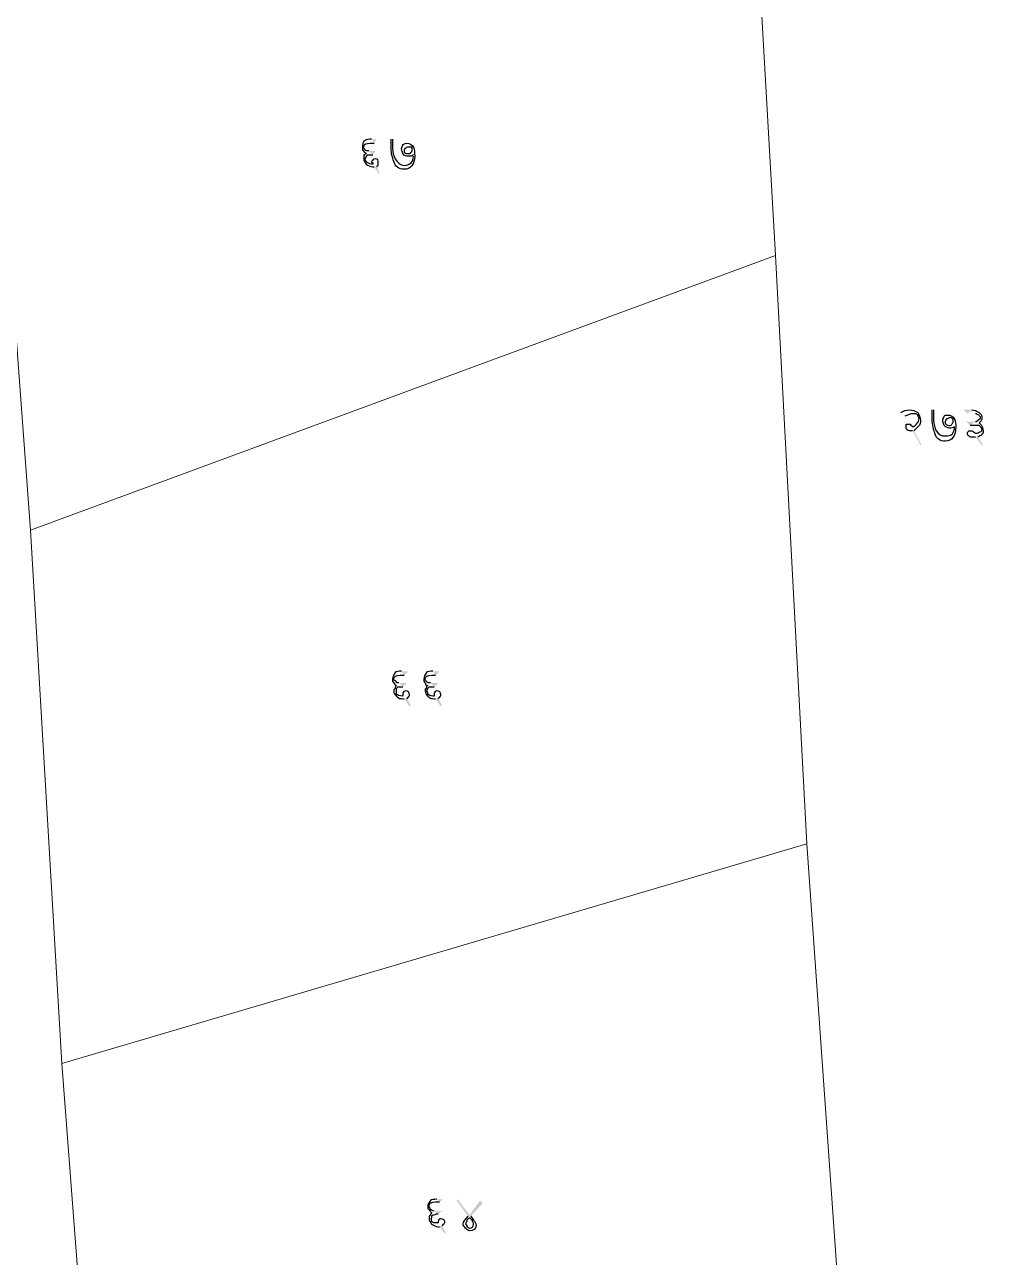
# Model space of a CAD drawing. Header units: inches. Extents: x -9985691 to 3643, y -3270716 to 4788.
# Drawn here: x -4982838 to -4982210, y -3259019 to -3258233 of the extents above; entities that cross this region are included whole.
import ezdxf

# ---------------------------------------------------------------- set-up
doc = ezdxf.new("R2010")
doc.units = ezdxf.units.IN
doc.header["$LTSCALE"] = 2
doc.header["$MEASUREMENT"] = 0
doc.layers.add('PDF_Geometry', color=7, linetype='CONTINUOUS')
doc.layers.add('PDF_Solid Fills', color=7, linetype='CONTINUOUS')

msp = doc.modelspace()

# ---------------------------------------------------------------- hatches: boundary and pattern name
at = {"layer": 'PDF_Solid Fills', "transparency": 33554559}
h = msp.add_hatch(color=256, dxfattribs=at)
h.paths.add_polyline_path([(-4982615.26, -3258308.82), (-4982613.6, -3258306.32), (-4982616.93, -3258306.32)], flags=0)
h.paths.add_polyline_path([(-4982615.26, -3258323.82), (-4982611.93, -3258328.82), (-4982611.93, -3258327.98), (-4982613.6, -3258323.82)], flags=0)
h.paths.add_polyline_path([(-4982616.1, -3258316.32), (-4982614.43, -3258313.82), (-4982618.6, -3258313.82)], flags=0)
h.paths.add_polyline_path([(-4982604.43, -3258306.32), (-4982603.6, -3258306.32)], flags=0)
h.paths.add_polyline_path([(-4982590.26, -3258317.15), (-4982590.26, -3258316.32)], flags=0)
h = msp.add_hatch(color=256, dxfattribs=at)
h.paths.add_polyline_path([(-4982276.93, -3258482.98), (-4982279.43, -3258480.48)], flags=0)
h.paths.add_polyline_path([(-4982271.1, -3258492.15), (-4982266.1, -3258501.32), (-4982266.93, -3258501.32), (-4982271.93, -3258492.15)], flags=0)
h.paths.add_polyline_path([(-4982259.43, -3258478.82), (-4982258.6, -3258478.82)], flags=0)
h.paths.add_polyline_path([(-4982245.26, -3258489.65), (-4982245.26, -3258489.65)], flags=0)
h.paths.add_polyline_path([(-4982236.93, -3258481.32), (-4982239.43, -3258478.82), (-4982234.43, -3258478.82)], flags=0)
h.paths.add_polyline_path([(-4982230.26, -3258496.32), (-4982226.93, -3258501.32), (-4982227.76, -3258501.32), (-4982231.93, -3258496.32)], flags=0)
h.paths.add_polyline_path([(-4982235.26, -3258488.82), (-4982237.76, -3258486.32), (-4982231.93, -3258486.32)], flags=0)
h = msp.add_hatch(color=256, dxfattribs=at)
h.paths.add_polyline_path([(-4982596.1, -3258647.98), (-4982593.6, -3258645.48), (-4982597.77, -3258645.48)], flags=0)
h.paths.add_polyline_path([(-4982596.1, -3258662.98), (-4982592.77, -3258667.98), (-4982591.93, -3258667.15), (-4982594.43, -3258662.98)], flags=0)
h.paths.add_polyline_path([(-4982596.93, -3258655.48), (-4982594.43, -3258652.98), (-4982599.43, -3258652.98)], flags=0)
h.paths.add_polyline_path([(-4982576.1, -3258647.98), (-4982573.6, -3258645.48), (-4982577.77, -3258645.48)], flags=0)
h.paths.add_polyline_path([(-4982576.1, -3258662.98), (-4982572.77, -3258667.98), (-4982571.93, -3258667.15), (-4982574.43, -3258662.98)], flags=0)
h.paths.add_polyline_path([(-4982576.93, -3258655.48), (-4982574.43, -3258652.98), (-4982579.43, -3258652.98)], flags=0)
h = msp.add_hatch(color=256, dxfattribs=at)
h.paths.add_polyline_path([(-4982573.6, -3258983.82), (-4982571.1, -3258982.15), (-4982575.27, -3258982.15)], flags=0)
h.paths.add_polyline_path([(-4982573.6, -3258999.65), (-4982570.26, -3259003.82), (-4982569.43, -3259003.82), (-4982571.93, -3258998.82)], flags=0)
h.paths.add_polyline_path([(-4982574.43, -3258991.32), (-4982571.93, -3258989.65), (-4982576.93, -3258989.65)], flags=0)
h.paths.add_polyline_path([(-4982555.26, -3258992.98), (-4982562.76, -3258982.98), (-4982561.93, -3258982.15), (-4982554.43, -3258992.15), (-4982547.76, -3258982.98), (-4982546.1, -3258984.65), (-4982553.6, -3258992.98)], flags=0)

# ---------------------------------------------------------------- linework, layer by layer
at = {"layer": 'PDF_Geometry', "lineweight": 9}
for points in [[(-4982184.43, -3258020.48), (-4982159.43, -3258350.48), (-4982134.43, -3258750.48), (-4982124.43, -3258745.48), (-4981774.43, -3258600.48), (-4981799.43, -3258740.48), (-4981769.43, -3258820.48), (-4982084.43, -3258950.48), (-4982069.43, -3259200.48), (-4982084.43, -3259210.48), (-4982229.43, -3259310.48), (-4982304.43, -3259440.48), (-4982309.43, -3259345.48), (-4982309.43, -3259180.48), (-4982339.43, -3258755.48), (-4982359.43, -3258380.48), (-4982379.43, -3258030.48), (-4982464.43, -3257705.48), (-4982254.43, -3257625.48)], [(-4982184.43, -3258020.48), (-4982159.43, -3258350.48), (-4982134.43, -3258750.48), (-4982124.43, -3258745.48), (-4981774.43, -3258600.48), (-4981799.43, -3258740.48), (-4981769.43, -3258820.48), (-4982084.43, -3258950.48), (-4982069.43, -3259200.48), (-4982084.43, -3259210.48), (-4982229.43, -3259310.48), (-4982304.43, -3259440.48), (-4982309.43, -3259345.48), (-4982309.43, -3259180.48), (-4982339.43, -3258755.48), (-4982359.43, -3258380.48), (-4982379.43, -3258030.48), (-4982464.43, -3257705.48), (-4982254.43, -3257625.48)], [(-4982359.43, -3258380.48), (-4982834.43, -3258555.48), (-4982844.43, -3258420.48), (-4982854.43, -3258255.48), (-4982859.43, -3258220.48), (-4982379.43, -3258030.48)], [(-4982359.43, -3258380.48), (-4982834.43, -3258555.48), (-4982844.43, -3258420.48), (-4982854.43, -3258255.48), (-4982859.43, -3258220.48), (-4982379.43, -3258030.48)], [(-4982339.43, -3258755.48), (-4982814.43, -3258895.48), (-4982834.43, -3258555.48), (-4982359.43, -3258380.48)], [(-4982339.43, -3258755.48), (-4982814.43, -3258895.48), (-4982834.43, -3258555.48), (-4982359.43, -3258380.48)], [(-4982829.43, -3259280.48), (-4982799.43, -3259090.48), (-4982814.43, -3258895.48), (-4982339.43, -3258755.48), (-4982309.43, -3259180.48)], [(-4982829.43, -3259280.48), (-4982799.43, -3259090.48), (-4982814.43, -3258895.48), (-4982339.43, -3258755.48), (-4982309.43, -3259180.48)]]:
    msp.add_lwpolyline(points, close=True, dxfattribs=at)
msp.add_lwpolyline([(-4982844.43, -3258420.48), (-4982834.43, -3258555.48), (-4982814.43, -3258895.48), (-4982799.43, -3259090.48), (-4982829.43, -3259280.48), (-4983024.43, -3259340.48)], dxfattribs=at)
msp.add_lwpolyline([(-4982844.43, -3258420.48), (-4982834.43, -3258555.48), (-4982814.43, -3258895.48), (-4982799.43, -3259090.48), (-4982829.43, -3259280.48), (-4983024.43, -3259340.48)], dxfattribs=at)
at = {"layer": 'PDF_Geometry', "lineweight": 25}
for points in [[(-4982621.1, -3258307.15), (-4982622.76, -3258307.98), (-4982622.76, -3258309.65), (-4982622.76, -3258311.32)], [(-4982621.93, -3258310.48), (-4982621.93, -3258309.65), (-4982620.26, -3258308.82), (-4982617.76, -3258308.82)], [(-4982621.1, -3258312.98), (-4982621.93, -3258312.15), (-4982621.93, -3258311.32), (-4982621.93, -3258310.48)], [(-4982616.93, -3258306.32), (-4982618.6, -3258306.32), (-4982620.26, -3258306.32), (-4982621.1, -3258307.15)], [(-4982617.76, -3258308.82), (-4982617.76, -3258308.82), (-4982616.93, -3258308.82), (-4982616.93, -3258308.82)], [(-4982616.93, -3258308.82), (-4982616.1, -3258308.82), (-4982616.1, -3258308.82), (-4982615.26, -3258308.82)], [(-4982604.43, -3258312.15), (-4982604.43, -3258310.48), (-4982604.43, -3258307.98), (-4982604.43, -3258306.32)], [(-4982603.6, -3258306.32), (-4982603.6, -3258307.15), (-4982603.6, -3258307.98), (-4982603.6, -3258308.82)], [(-4982603.6, -3258308.82), (-4982603.6, -3258310.48), (-4982603.6, -3258311.32), (-4982603.6, -3258312.15)], [(-4982597.77, -3258312.15), (-4982597.77, -3258311.32), (-4982596.93, -3258310.48), (-4982596.93, -3258309.65)], [(-4982596.93, -3258309.65), (-4982596.1, -3258309.65), (-4982596.1, -3258308.82), (-4982594.43, -3258308.82)], [(-4982594.43, -3258308.82), (-4982592.77, -3258308.82), (-4982591.1, -3258309.65), (-4982590.26, -3258311.32)], [(-4982622.76, -3258311.32), (-4982622.76, -3258312.15), (-4982622.76, -3258312.98), (-4982621.93, -3258313.82)], [(-4982621.93, -3258313.82), (-4982621.93, -3258314.65), (-4982621.1, -3258314.65), (-4982620.26, -3258315.48)], [(-4982620.26, -3258315.48), (-4982621.1, -3258315.48), (-4982621.1, -3258316.32), (-4982621.93, -3258316.32)], [(-4982621.93, -3258316.32), (-4982621.93, -3258317.15), (-4982621.93, -3258317.98), (-4982621.93, -3258318.82)], [(-4982621.93, -3258318.82), (-4982621.93, -3258320.48), (-4982621.1, -3258321.32), (-4982620.26, -3258322.15)], [(-4982618.6, -3258313.82), (-4982619.43, -3258313.82), (-4982620.26, -3258313.82), (-4982621.1, -3258312.98)], [(-4982621.1, -3258318.82), (-4982620.26, -3258317.98), (-4982620.26, -3258317.15), (-4982619.43, -3258316.32)], [(-4982621.1, -3258319.65), (-4982621.1, -3258319.65), (-4982621.1, -3258318.82), (-4982621.1, -3258318.82)], [(-4982619.43, -3258316.32), (-4982619.43, -3258316.32), (-4982617.76, -3258316.32), (-4982616.1, -3258316.32)], [(-4982614.43, -3258318.82), (-4982616.1, -3258318.82), (-4982616.1, -3258319.65), (-4982616.93, -3258320.48)], [(-4982612.76, -3258321.32), (-4982612.76, -3258319.65), (-4982612.76, -3258318.82), (-4982614.43, -3258318.82)], [(-4982602.77, -3258320.48), (-4982603.6, -3258317.98), (-4982604.43, -3258315.48), (-4982604.43, -3258312.15)], [(-4982603.6, -3258312.15), (-4982603.6, -3258314.65), (-4982602.77, -3258317.15), (-4982601.93, -3258318.82)], [(-4982601.93, -3258318.82), (-4982600.27, -3258321.32), (-4982598.6, -3258322.98), (-4982596.1, -3258322.98)], [(-4982596.93, -3258315.48), (-4982596.93, -3258314.65), (-4982597.77, -3258313.82), (-4982597.77, -3258312.15)], [(-4982593.6, -3258317.15), (-4982594.43, -3258317.15), (-4982596.1, -3258317.15), (-4982596.93, -3258315.48)], [(-4982595.27, -3258312.15), (-4982596.1, -3258312.15), (-4982596.1, -3258312.98), (-4982596.1, -3258313.82)], [(-4982596.1, -3258313.82), (-4982596.1, -3258315.48), (-4982595.27, -3258315.48), (-4982593.6, -3258315.48)], [(-4982589.43, -3258317.15), (-4982589.43, -3258322.15), (-4982591.93, -3258325.48), (-4982596.1, -3258325.48)], [(-4982596.1, -3258322.98), (-4982591.93, -3258322.98), (-4982590.26, -3258320.48), (-4982590.26, -3258317.15)], [(-4982592.77, -3258311.32), (-4982593.6, -3258311.32), (-4982594.43, -3258311.32), (-4982595.27, -3258312.15)], [(-4982593.6, -3258315.48), (-4982592.77, -3258315.48), (-4982591.93, -3258315.48), (-4982591.93, -3258314.65)], [(-4982590.26, -3258316.32), (-4982591.1, -3258317.15), (-4982591.93, -3258317.15), (-4982593.6, -3258317.15)], [(-4982591.1, -3258311.32), (-4982591.93, -3258311.32), (-4982591.93, -3258311.32), (-4982592.77, -3258311.32)], [(-4982591.93, -3258314.65), (-4982591.1, -3258314.65), (-4982591.1, -3258313.82), (-4982591.1, -3258312.98)], [(-4982591.1, -3258312.98), (-4982591.1, -3258312.98), (-4982591.1, -3258312.15), (-4982591.1, -3258311.32)], [(-4982590.26, -3258311.32), (-4982589.43, -3258312.98), (-4982589.43, -3258314.65), (-4982589.43, -3258317.15)], [(-4982620.26, -3258320.48), (-4982620.26, -3258320.48), (-4982620.26, -3258320.48), (-4982621.1, -3258319.65)], [(-4982616.93, -3258322.15), (-4982618.6, -3258322.15), (-4982619.43, -3258321.32), (-4982620.26, -3258320.48)], [(-4982620.26, -3258322.15), (-4982619.43, -3258322.98), (-4982617.76, -3258323.82), (-4982616.1, -3258323.82)], [(-4982616.93, -3258320.48), (-4982616.93, -3258321.32), (-4982616.93, -3258321.32), (-4982616.1, -3258321.32)], [(-4982616.1, -3258322.15), (-4982616.1, -3258322.15), (-4982616.93, -3258322.15), (-4982616.93, -3258322.15)], [(-4982616.1, -3258321.32), (-4982616.1, -3258321.32), (-4982616.1, -3258321.32), (-4982616.1, -3258322.15)], [(-4982616.1, -3258323.82), (-4982616.1, -3258323.82), (-4982615.26, -3258323.82), (-4982615.26, -3258323.82)], [(-4982613.6, -3258323.82), (-4982613.6, -3258322.98), (-4982612.76, -3258322.98), (-4982612.76, -3258322.98)], [(-4982612.76, -3258322.98), (-4982612.76, -3258322.15), (-4982612.76, -3258321.32), (-4982612.76, -3258321.32)], [(-4982596.1, -3258325.48), (-4982599.43, -3258325.48), (-4982601.93, -3258323.82), (-4982602.77, -3258320.48)], [(-4982279.43, -3258480.48), (-4982277.76, -3258479.65), (-4982276.1, -3258478.82), (-4982273.6, -3258478.82)], [(-4982271.93, -3258481.32), (-4982272.76, -3258481.32), (-4982275.26, -3258482.15), (-4982276.93, -3258482.98)], [(-4982273.6, -3258478.82), (-4982271.93, -3258478.82), (-4982270.26, -3258479.65), (-4982268.6, -3258480.48)], [(-4982268.6, -3258482.15), (-4982269.43, -3258481.32), (-4982270.26, -3258481.32), (-4982271.93, -3258481.32)], [(-4982268.6, -3258480.48), (-4982267.76, -3258482.15), (-4982266.93, -3258483.82), (-4982266.93, -3258485.48)], [(-4982267.76, -3258484.65), (-4982267.76, -3258483.82), (-4982268.6, -3258482.98), (-4982268.6, -3258482.15)], [(-4982259.43, -3258484.65), (-4982259.43, -3258482.98), (-4982259.43, -3258481.32), (-4982259.43, -3258478.82)], [(-4982258.6, -3258478.82), (-4982258.6, -3258479.65), (-4982258.6, -3258480.48), (-4982258.6, -3258482.15)], [(-4982258.6, -3258482.15), (-4982258.6, -3258483.82), (-4982258.6, -3258484.65), (-4982258.6, -3258485.48)], [(-4982252.76, -3258485.48), (-4982252.76, -3258484.65), (-4982251.93, -3258483.82), (-4982251.93, -3258482.98)], [(-4982251.93, -3258482.98), (-4982251.1, -3258482.15), (-4982251.1, -3258482.15), (-4982249.43, -3258482.15)], [(-4982247.76, -3258483.82), (-4982248.6, -3258483.82), (-4982249.43, -3258484.65), (-4982250.26, -3258484.65)], [(-4982249.43, -3258482.15), (-4982247.76, -3258482.15), (-4982246.1, -3258482.98), (-4982245.26, -3258484.65)], [(-4982246.1, -3258484.65), (-4982246.93, -3258484.65), (-4982246.93, -3258483.82), (-4982247.76, -3258483.82)], [(-4982234.43, -3258478.82), (-4982232.76, -3258478.82), (-4982231.1, -3258479.65), (-4982229.43, -3258480.48)], [(-4982229.43, -3258482.15), (-4982230.26, -3258482.15), (-4982231.1, -3258481.32), (-4982231.93, -3258481.32)], [(-4982230.26, -3258485.48), (-4982229.43, -3258484.65), (-4982228.6, -3258484.65), (-4982228.6, -3258483.82)], [(-4982229.43, -3258480.48), (-4982228.6, -3258481.32), (-4982227.76, -3258482.15), (-4982227.76, -3258483.82)], [(-4982228.6, -3258483.82), (-4982228.6, -3258482.98), (-4982229.43, -3258482.98), (-4982229.43, -3258482.15)], [(-4982227.76, -3258483.82), (-4982227.76, -3258485.48), (-4982228.6, -3258486.32), (-4982229.43, -3258487.15)], [(-4982276.1, -3258489.65), (-4982276.1, -3258488.82), (-4982276.1, -3258488.82), (-4982276.1, -3258487.98)], [(-4982276.1, -3258487.98), (-4982276.1, -3258487.98), (-4982275.26, -3258487.98), (-4982275.26, -3258487.98)], [(-4982275.26, -3258491.32), (-4982276.1, -3258491.32), (-4982276.1, -3258490.48), (-4982276.1, -3258489.65)], [(-4982275.26, -3258487.98), (-4982274.43, -3258487.98), (-4982273.6, -3258487.98), (-4982273.6, -3258487.98)], [(-4982272.76, -3258492.15), (-4982274.43, -3258492.15), (-4982275.26, -3258492.15), (-4982275.26, -3258491.32)], [(-4982273.6, -3258487.98), (-4982272.76, -3258488.82), (-4982271.93, -3258489.65), (-4982271.93, -3258489.65)], [(-4982271.93, -3258489.65), (-4982271.1, -3258489.65), (-4982270.26, -3258488.82), (-4982269.43, -3258487.98)], [(-4982268.6, -3258489.65), (-4982269.43, -3258490.48), (-4982270.26, -3258491.32), (-4982271.1, -3258492.15)], [(-4982269.43, -3258487.98), (-4982268.6, -3258487.15), (-4982267.76, -3258485.48), (-4982267.76, -3258484.65)], [(-4982266.93, -3258485.48), (-4982266.93, -3258487.15), (-4982266.93, -3258487.98), (-4982268.6, -3258489.65)], [(-4982257.76, -3258493.82), (-4982258.6, -3258491.32), (-4982259.43, -3258488.82), (-4982259.43, -3258484.65)], [(-4982258.6, -3258485.48), (-4982258.6, -3258487.98), (-4982257.76, -3258490.48), (-4982256.93, -3258492.15)], [(-4982251.93, -3258488.82), (-4982251.93, -3258487.98), (-4982252.76, -3258487.15), (-4982252.76, -3258485.48)], [(-4982248.6, -3258490.48), (-4982249.43, -3258490.48), (-4982251.1, -3258489.65), (-4982251.93, -3258488.82)], [(-4982250.26, -3258484.65), (-4982251.1, -3258485.48), (-4982251.1, -3258486.32), (-4982251.1, -3258487.15)], [(-4982251.1, -3258487.15), (-4982251.1, -3258487.98), (-4982250.26, -3258488.82), (-4982248.6, -3258488.82)], [(-4982244.43, -3258489.65), (-4982244.43, -3258495.48), (-4982246.93, -3258498.82), (-4982251.1, -3258498.82)], [(-4982251.1, -3258495.48), (-4982246.93, -3258495.48), (-4982245.26, -3258493.82), (-4982245.26, -3258489.65)], [(-4982248.6, -3258488.82), (-4982247.76, -3258488.82), (-4982246.93, -3258488.82), (-4982246.93, -3258487.98)], [(-4982245.26, -3258489.65), (-4982246.1, -3258490.48), (-4982246.93, -3258490.48), (-4982248.6, -3258490.48)], [(-4982246.93, -3258487.98), (-4982246.1, -3258487.15), (-4982246.1, -3258487.15), (-4982246.1, -3258486.32)], [(-4982246.1, -3258486.32), (-4982246.1, -3258485.48), (-4982246.1, -3258485.48), (-4982246.1, -3258484.65)], [(-4982245.26, -3258484.65), (-4982244.43, -3258486.32), (-4982244.43, -3258487.98), (-4982244.43, -3258489.65)], [(-4982233.6, -3258488.82), (-4982234.43, -3258488.82), (-4982234.43, -3258488.82), (-4982235.26, -3258488.82)], [(-4982232.76, -3258488.82), (-4982232.76, -3258488.82), (-4982232.76, -3258488.82), (-4982233.6, -3258488.82)], [(-4982229.43, -3258488.82), (-4982229.43, -3258488.82), (-4982231.1, -3258488.82), (-4982232.76, -3258488.82)], [(-4982231.93, -3258486.32), (-4982231.1, -3258486.32), (-4982230.26, -3258485.48), (-4982230.26, -3258485.48)], [(-4982229.43, -3258487.15), (-4982227.76, -3258488.82), (-4982226.93, -3258490.48), (-4982226.93, -3258492.15)], [(-4982227.76, -3258492.15), (-4982227.76, -3258490.48), (-4982228.6, -3258489.65), (-4982229.43, -3258488.82)], [(-4982271.93, -3258492.15), (-4982272.76, -3258492.15), (-4982272.76, -3258492.15), (-4982272.76, -3258492.15)], [(-4982251.1, -3258498.82), (-4982254.43, -3258498.82), (-4982256.93, -3258497.15), (-4982257.76, -3258493.82)], [(-4982256.93, -3258492.15), (-4982255.26, -3258494.65), (-4982253.6, -3258495.48), (-4982251.1, -3258495.48)], [(-4982236.93, -3258493.82), (-4982236.93, -3258492.98), (-4982236.93, -3258492.98), (-4982236.1, -3258492.15)], [(-4982236.1, -3258495.48), (-4982236.93, -3258495.48), (-4982236.93, -3258494.65), (-4982236.93, -3258493.82)], [(-4982236.1, -3258492.15), (-4982236.1, -3258492.15), (-4982235.26, -3258492.15), (-4982235.26, -3258492.15)], [(-4982233.6, -3258496.32), (-4982234.43, -3258496.32), (-4982235.26, -3258496.32), (-4982236.1, -3258495.48)], [(-4982235.26, -3258492.15), (-4982233.6, -3258492.15), (-4982232.76, -3258492.98), (-4982231.93, -3258493.82)], [(-4982231.93, -3258496.32), (-4982231.93, -3258496.32), (-4982232.76, -3258496.32), (-4982233.6, -3258496.32)], [(-4982231.93, -3258493.82), (-4982231.1, -3258493.82), (-4982230.26, -3258493.82), (-4982229.43, -3258492.98)], [(-4982227.76, -3258494.65), (-4982228.6, -3258495.48), (-4982229.43, -3258495.48), (-4982230.26, -3258496.32)], [(-4982229.43, -3258492.98), (-4982228.6, -3258492.98), (-4982227.76, -3258492.15), (-4982227.76, -3258492.15)], [(-4982226.93, -3258492.15), (-4982226.93, -3258492.98), (-4982226.93, -3258493.82), (-4982227.76, -3258494.65)], [(-4982601.93, -3258646.31), (-4982602.77, -3258647.98), (-4982603.6, -3258648.81), (-4982603.6, -3258650.48)], [(-4982602.77, -3258650.48), (-4982602.77, -3258648.81), (-4982601.1, -3258647.98), (-4982598.6, -3258647.98)], [(-4982597.77, -3258645.48), (-4982599.43, -3258645.48), (-4982601.1, -3258645.48), (-4982601.93, -3258646.31)], [(-4982598.6, -3258647.98), (-4982598.6, -3258647.98), (-4982597.77, -3258647.98), (-4982596.93, -3258647.98)], [(-4982596.93, -3258647.98), (-4982596.93, -3258647.98), (-4982596.1, -3258647.98), (-4982596.1, -3258647.98)], [(-4982581.93, -3258646.31), (-4982582.77, -3258647.98), (-4982583.6, -3258648.81), (-4982583.6, -3258650.48)], [(-4982582.77, -3258650.48), (-4982582.77, -3258648.81), (-4982581.1, -3258647.98), (-4982578.6, -3258647.98)], [(-4982577.77, -3258645.48), (-4982579.43, -3258645.48), (-4982581.1, -3258645.48), (-4982581.93, -3258646.31)], [(-4982578.6, -3258647.98), (-4982578.6, -3258647.98), (-4982577.77, -3258647.98), (-4982576.93, -3258647.98)], [(-4982576.93, -3258647.98), (-4982576.93, -3258647.98), (-4982576.1, -3258647.98), (-4982576.1, -3258647.98)], [(-4982603.6, -3258650.48), (-4982603.6, -3258651.31), (-4982603.6, -3258652.15), (-4982602.77, -3258652.98)], [(-4982601.1, -3258652.15), (-4982601.93, -3258651.31), (-4982602.77, -3258651.31), (-4982602.77, -3258650.48)], [(-4982602.77, -3258652.98), (-4982601.93, -3258653.81), (-4982601.93, -3258654.65), (-4982601.1, -3258654.65)], [(-4982601.93, -3258656.31), (-4982601.93, -3258656.31), (-4982602.77, -3258657.15), (-4982602.77, -3258657.98)], [(-4982601.1, -3258654.65), (-4982601.1, -3258654.65), (-4982601.93, -3258655.48), (-4982601.93, -3258656.31)], [(-4982599.43, -3258652.98), (-4982600.27, -3258652.98), (-4982601.1, -3258652.98), (-4982601.1, -3258652.15)], [(-4982601.1, -3258657.98), (-4982601.1, -3258657.15), (-4982601.1, -3258656.31), (-4982600.27, -3258655.48)], [(-4982600.27, -3258655.48), (-4982599.43, -3258655.48), (-4982598.6, -3258655.48), (-4982596.93, -3258655.48)], [(-4982583.6, -3258650.48), (-4982583.6, -3258651.31), (-4982583.6, -3258652.15), (-4982582.77, -3258652.98)], [(-4982581.93, -3258652.15), (-4982581.93, -3258651.31), (-4982582.77, -3258651.31), (-4982582.77, -3258650.48)], [(-4982582.77, -3258652.98), (-4982582.77, -3258653.81), (-4982581.93, -3258654.65), (-4982581.1, -3258654.65)], [(-4982581.93, -3258656.31), (-4982582.77, -3258656.31), (-4982582.77, -3258657.15), (-4982582.77, -3258657.98)], [(-4982579.43, -3258652.98), (-4982580.27, -3258652.98), (-4982581.1, -3258652.98), (-4982581.93, -3258652.15)], [(-4982581.1, -3258654.65), (-4982581.93, -3258654.65), (-4982581.93, -3258655.48), (-4982581.93, -3258656.31)], [(-4982581.93, -3258657.98), (-4982581.1, -3258657.15), (-4982581.1, -3258656.31), (-4982580.27, -3258655.48)], [(-4982580.27, -3258655.48), (-4982579.43, -3258655.48), (-4982578.6, -3258655.48), (-4982576.93, -3258655.48)], [(-4982602.77, -3258657.98), (-4982602.77, -3258659.65), (-4982601.93, -3258660.48), (-4982601.1, -3258661.31)], [(-4982601.1, -3258658.81), (-4982601.1, -3258658.81), (-4982601.1, -3258658.81), (-4982601.1, -3258657.98)], [(-4982601.1, -3258660.48), (-4982601.1, -3258659.65), (-4982601.1, -3258659.65), (-4982601.1, -3258658.81)], [(-4982596.93, -3258661.31), (-4982599.43, -3258661.31), (-4982600.27, -3258660.48), (-4982601.1, -3258660.48)], [(-4982601.1, -3258661.31), (-4982599.43, -3258662.98), (-4982598.6, -3258662.98), (-4982596.93, -3258662.98)], [(-4982595.27, -3258657.98), (-4982596.1, -3258657.98), (-4982596.93, -3258658.81), (-4982596.93, -3258659.65)], [(-4982596.93, -3258659.65), (-4982596.93, -3258659.65), (-4982596.93, -3258660.48), (-4982596.93, -3258660.48)], [(-4982596.93, -3258660.48), (-4982596.93, -3258660.48), (-4982596.93, -3258661.31), (-4982596.93, -3258661.31)], [(-4982596.93, -3258662.98), (-4982596.1, -3258662.98), (-4982596.1, -3258662.98), (-4982596.1, -3258662.98)], [(-4982592.77, -3258660.48), (-4982592.77, -3258658.81), (-4982593.6, -3258657.98), (-4982595.27, -3258657.98)], [(-4982594.43, -3258662.98), (-4982593.6, -3258662.15), (-4982593.6, -3258662.15), (-4982593.6, -3258662.15)], [(-4982593.6, -3258662.15), (-4982592.77, -3258661.31), (-4982592.77, -3258661.31), (-4982592.77, -3258660.48)], [(-4982582.77, -3258657.98), (-4982582.77, -3258659.65), (-4982581.93, -3258660.48), (-4982581.1, -3258661.31)], [(-4982581.1, -3258658.81), (-4982581.1, -3258658.81), (-4982581.93, -3258658.81), (-4982581.93, -3258657.98)], [(-4982581.1, -3258660.48), (-4982581.1, -3258659.65), (-4982581.1, -3258659.65), (-4982581.1, -3258658.81)], [(-4982577.77, -3258661.31), (-4982579.43, -3258661.31), (-4982580.27, -3258660.48), (-4982581.1, -3258660.48)], [(-4982581.1, -3258661.31), (-4982579.43, -3258662.98), (-4982578.6, -3258662.98), (-4982576.93, -3258662.98)], [(-4982576.93, -3258661.31), (-4982576.93, -3258661.31), (-4982576.93, -3258661.31), (-4982577.77, -3258661.31)], [(-4982575.27, -3258657.98), (-4982576.1, -3258657.98), (-4982576.93, -3258658.81), (-4982576.93, -3258659.65)], [(-4982576.93, -3258659.65), (-4982576.93, -3258659.65), (-4982576.93, -3258660.48), (-4982576.93, -3258660.48)], [(-4982576.93, -3258660.48), (-4982576.93, -3258660.48), (-4982576.93, -3258661.31), (-4982576.93, -3258661.31)], [(-4982576.93, -3258662.98), (-4982576.1, -3258662.98), (-4982576.1, -3258662.98), (-4982576.1, -3258662.98)], [(-4982572.77, -3258660.48), (-4982572.77, -3258658.81), (-4982573.6, -3258657.98), (-4982575.27, -3258657.98)], [(-4982574.43, -3258662.98), (-4982574.43, -3258662.15), (-4982573.6, -3258662.15), (-4982573.6, -3258662.15)], [(-4982573.6, -3258662.15), (-4982572.77, -3258661.31), (-4982572.77, -3258661.31), (-4982572.77, -3258660.48)], [(-4982579.43, -3258982.98), (-4982580.27, -3258983.82), (-4982581.1, -3258985.48), (-4982581.1, -3258987.15)], [(-4982580.27, -3258986.32), (-4982580.27, -3258984.65), (-4982578.6, -3258983.82), (-4982576.1, -3258983.82)], [(-4982579.43, -3258988.82), (-4982579.43, -3258987.98), (-4982580.27, -3258987.15), (-4982580.27, -3258986.32)], [(-4982575.27, -3258982.15), (-4982576.93, -3258982.15), (-4982578.6, -3258982.15), (-4982579.43, -3258982.98)], [(-4982576.1, -3258983.82), (-4982576.1, -3258983.82), (-4982575.27, -3258983.82), (-4982574.43, -3258983.82)], [(-4982574.43, -3258983.82), (-4982574.43, -3258983.82), (-4982573.6, -3258983.82), (-4982573.6, -3258983.82)], [(-4982581.1, -3258987.15), (-4982581.1, -3258987.98), (-4982581.1, -3258987.98), (-4982580.27, -3258988.82)], [(-4982580.27, -3258988.82), (-4982579.43, -3258989.65), (-4982579.43, -3258990.48), (-4982578.6, -3258990.48)], [(-4982579.43, -3258992.15), (-4982580.27, -3258992.98), (-4982580.27, -3258993.82), (-4982580.27, -3258994.65)], [(-4982580.27, -3258994.65), (-4982580.27, -3258995.48), (-4982579.43, -3258997.15), (-4982578.6, -3258997.98)], [(-4982576.93, -3258989.65), (-4982577.77, -3258989.65), (-4982578.6, -3258988.82), (-4982579.43, -3258988.82)], [(-4982578.6, -3258990.48), (-4982578.6, -3258991.32), (-4982579.43, -3258991.32), (-4982579.43, -3258992.15)], [(-4982578.6, -3258995.48), (-4982578.6, -3258994.65), (-4982579.43, -3258994.65), (-4982578.6, -3258994.65)], [(-4982578.6, -3258994.65), (-4982578.6, -3258992.98), (-4982578.6, -3258992.15), (-4982577.77, -3258992.15)], [(-4982577.77, -3258992.15), (-4982576.93, -3258992.15), (-4982576.1, -3258991.32), (-4982574.43, -3258991.32)], [(-4982572.77, -3258994.65), (-4982573.6, -3258994.65), (-4982574.43, -3258994.65), (-4982574.43, -3258996.32)], [(-4982570.26, -3258996.32), (-4982570.26, -3258995.48), (-4982571.1, -3258994.65), (-4982572.77, -3258994.65)], [(-4982558.6, -3258997.98), (-4982558.6, -3258996.32), (-4982556.93, -3258994.65), (-4982555.26, -3258992.98)], [(-4982554.43, -3258993.82), (-4982554.43, -3258993.82), (-4982555.26, -3258994.65), (-4982556.1, -3258995.48)], [(-4982553.6, -3258994.65), (-4982553.6, -3258994.65), (-4982554.43, -3258993.82), (-4982554.43, -3258993.82)], [(-4982553.6, -3258992.98), (-4982552.76, -3258993.82), (-4982552.76, -3258994.65), (-4982551.93, -3258995.48)], [(-4982552.76, -3258995.48), (-4982552.76, -3258995.48), (-4982553.6, -3258995.48), (-4982553.6, -3258994.65)], [(-4982578.6, -3258996.32), (-4982578.6, -3258996.32), (-4982578.6, -3258996.32), (-4982578.6, -3258995.48)], [(-4982575.27, -3258997.15), (-4982576.93, -3258997.15), (-4982577.77, -3258997.15), (-4982578.6, -3258996.32)], [(-4982578.6, -3258997.98), (-4982576.93, -3258998.82), (-4982576.1, -3258999.65), (-4982574.43, -3258999.65)], [(-4982574.43, -3258997.15), (-4982574.43, -3258997.15), (-4982574.43, -3258997.15), (-4982575.27, -3258997.15)], [(-4982574.43, -3258996.32), (-4982574.43, -3258996.32), (-4982574.43, -3258997.15), (-4982574.43, -3258997.15)], [(-4982574.43, -3258999.65), (-4982573.6, -3258999.65), (-4982573.6, -3258999.65), (-4982573.6, -3258999.65)], [(-4982571.93, -3258998.82), (-4982571.93, -3258998.82), (-4982571.1, -3258998.82), (-4982571.1, -3258997.98)], [(-4982571.1, -3258997.98), (-4982570.26, -3258997.98), (-4982570.26, -3258997.15), (-4982570.26, -3258996.32)], [(-4982556.93, -3259000.48), (-4982557.76, -3258999.65), (-4982558.6, -3258998.82), (-4982558.6, -3258997.98)], [(-4982556.1, -3258996.32), (-4982556.93, -3258997.15), (-4982556.93, -3258997.15), (-4982556.93, -3258997.98)], [(-4982556.93, -3258997.98), (-4982556.93, -3258997.98), (-4982556.1, -3258998.82), (-4982556.1, -3258999.65)], [(-4982554.43, -3259002.15), (-4982555.26, -3259002.15), (-4982556.1, -3259001.32), (-4982556.93, -3259000.48)], [(-4982556.1, -3258995.48), (-4982556.1, -3258995.48), (-4982556.1, -3258995.48), (-4982556.1, -3258996.32)], [(-4982556.1, -3258999.65), (-4982555.26, -3258999.65), (-4982555.26, -3259000.48), (-4982554.43, -3259000.48)], [(-4982554.43, -3259000.48), (-4982552.76, -3259000.48), (-4982551.93, -3258999.65), (-4982551.93, -3258997.98)], [(-4982550.26, -3258998.82), (-4982550.26, -3259001.32), (-4982551.93, -3259002.15), (-4982554.43, -3259002.15)], [(-4982551.93, -3258997.15), (-4982551.93, -3258997.15), (-4982552.76, -3258996.32), (-4982552.76, -3258995.48)], [(-4982551.93, -3258995.48), (-4982551.1, -3258996.32), (-4982550.26, -3258997.15), (-4982550.26, -3258998.82)], [(-4982551.93, -3258997.98), (-4982551.93, -3258997.98), (-4982551.93, -3258997.98), (-4982551.93, -3258997.15)]]:
    msp.add_open_spline(points, degree=3, dxfattribs=at)

doc.saveas('drawing.dxf')
